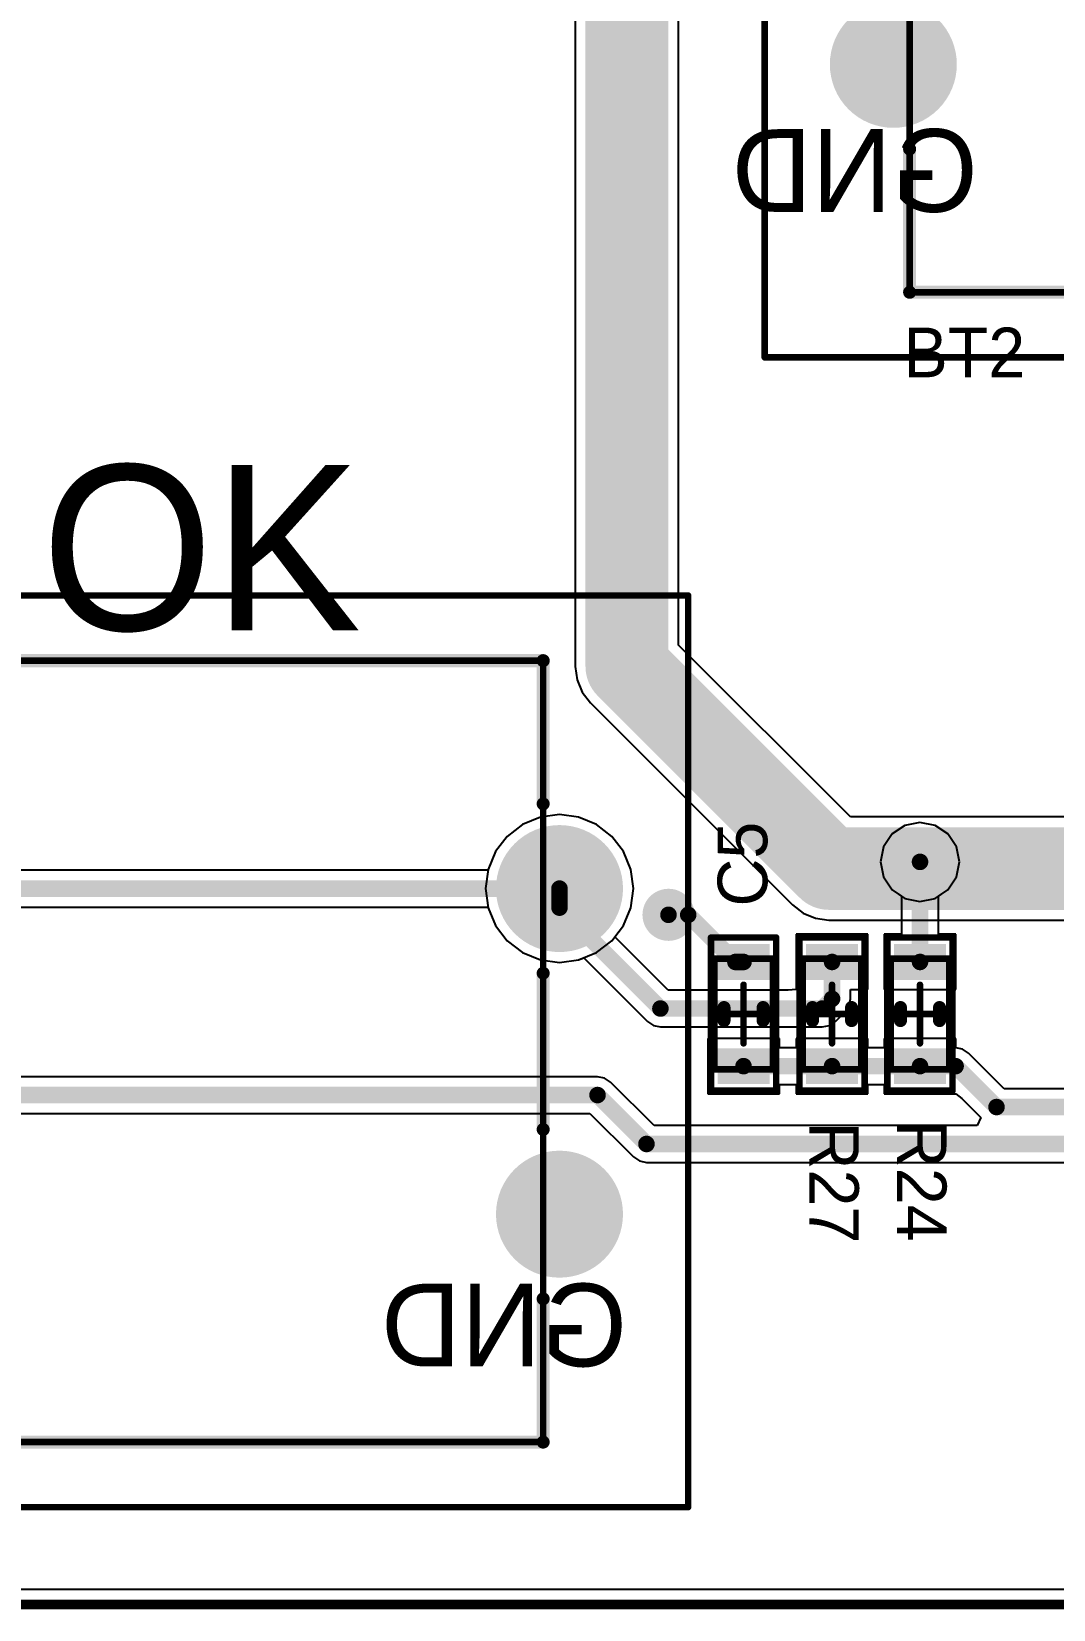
# Model space of a CAD drawing. Header units: millimetres. Extents: x 307 to 423, y 231 to 400.
# Drawn here: x 354.12 to 369.8, y 230.65 to 254.88 of the extents above; entities that cross this region are included whole.
import ezdxf

# ---------------------------------------------------------------- set-up
doc = ezdxf.new("R2010")
doc.units = ezdxf.units.MM
for name, color, linetype in [('BottomLayer', 5, 'Continuous'), ('BottomOverlay', 54, 'Continuous'), ('BottomSolder', 6, 'Continuous'), ('Mechanical1', 6, 'Continuous'), ('Mechanical15', 56, 'Continuous'), ('Mechanical20', 56, 'Continuous'), ('Mechanical8', 56, 'Continuous'), ('MidLayer1', 16, 'Continuous'), ('MidLayer2', 76, 'Continuous'), ('MultiLayer', 9, 'Continuous'), ('PadHoleLayer', 156, 'Continuous'), ('TopLayer', 1, 'Continuous'), ('TopOverlay', 2, 'Continuous'), ('TopPaste', 8, 'Continuous'), ('TopSolder', 216, 'Continuous'), ('ViaHoleLayer', 16, 'Continuous')]:
    doc.layers.add(name, color=color, linetype=linetype)

# ---------------------------------------------------------------- blocks, each defined once
blk = doc.blocks.new('CC_NM_0603_456')
at = {"layer": 'Mechanical15', "const_width": 0.1}
for points in [[(-1.175, -0.5), (-1.175, 0.5)], [(1.175, 0.5), (-1.175, 0.5)], [(0, -0.45), (0, 0.45)], [(1.175, -0.5), (1.175, 0.5)], [(0.45, 0), (-0.45, 0)], [(1.175, -0.5), (-1.175, -0.5)]]:
    blk.add_lwpolyline(points, dxfattribs=at)
at = {"layer": 'Mechanical15', "const_width": 0.05}
for points in [[(-1.2, 0.5, 1), (-1.15, 0.5, 1)], [(-1.2, 0.5, 1), (-1.15, 0.5, 1)], [(-0.025, 0.45, 1), (0.025, 0.45, 1)], [(1.15, 0.5, 1), (1.2, 0.5, 1)], [(1.15, 0.5, 1), (1.2, 0.5, 1)], [(-0.475, 0, 1), (-0.425, 0, 1)], [(0.425, 0, 1), (0.475, 0, 1)], [(-1.2, -0.5, 1), (-1.15, -0.5, 1)], [(-1.2, -0.5, 1), (-1.15, -0.5, 1)], [(-0.025, -0.45, 1), (0.025, -0.45, 1)], [(1.15, -0.5, 1), (1.2, -0.5, 1)], [(1.15, -0.5, 1), (1.2, -0.5, 1)]]:
    blk.add_lwpolyline(points, format="xyb", close=True, dxfattribs=at)
at = {"layer": 'Mechanical8', "const_width": 0.1}
for points in [[(-0.85, -0.45), (-0.85, 0.45)], [(0.85, 0.45), (-0.85, 0.45)], [(0.85, -0.45), (0.85, 0.45)], [(0.85, -0.45), (-0.85, -0.45)]]:
    blk.add_lwpolyline(points, dxfattribs=at)
at = {"layer": 'Mechanical8', "const_width": 0.05}
for points in [[(-0.875, 0.45, 1), (-0.825, 0.45, 1)], [(-0.875, 0.45, 1), (-0.825, 0.45, 1)], [(0.825, 0.45, 1), (0.875, 0.45, 1)], [(0.825, 0.45, 1), (0.875, 0.45, 1)], [(-0.875, -0.45, 1), (-0.825, -0.45, 1)], [(-0.875, -0.45, 1), (-0.825, -0.45, 1)], [(0.825, -0.45, 1), (0.875, -0.45, 1)], [(0.825, -0.45, 1), (0.875, -0.45, 1)]]:
    blk.add_lwpolyline(points, format="xyb", close=True, dxfattribs=at)
at = {"layer": 'TopLayer'}
for points in [[(-0.525, -0.4), (-0.525, 0.4), (-1.075, -0.4), (-1.075, 0.4)], [(1.075, -0.4), (1.075, 0.4), (0.525, -0.4), (0.525, 0.4)]]:
    blk.add_solid(points, dxfattribs=at)
at = {"layer": 'TopOverlay', "const_width": 0.2}
for points in [[(0.1, 0.3), (-0.1, 0.3)], [(0.1, -0.3), (-0.1, -0.3)]]:
    blk.add_lwpolyline(points, dxfattribs=at)
at = {"layer": 'TopOverlay', "const_width": 0.1}
for points in [[(-0.15, 0.3, 1), (-0.05, 0.3, 1)], [(0.05, 0.3, 1), (0.15, 0.3, 1)], [(-0.15, -0.3, 1), (-0.05, -0.3, 1)], [(0.05, -0.3, 1), (0.15, -0.3, 1)]]:
    blk.add_lwpolyline(points, format="xyb", close=True, dxfattribs=at)
at = {"layer": 'TopPaste'}
for points in [[(-0.525, -0.4), (-0.525, 0.4), (-1.075, -0.4), (-1.075, 0.4)], [(1.075, -0.4), (1.075, 0.4), (0.525, -0.4), (0.525, 0.4)]]:
    blk.add_solid(points, dxfattribs=at)
at = {"layer": 'TopSolder'}
for points in [[(-0.525, -0.4), (-0.525, 0.4), (-1.075, -0.4), (-1.075, 0.4)], [(1.075, -0.4), (1.075, 0.4), (0.525, -0.4), (0.525, 0.4)]]:
    blk.add_solid(points, dxfattribs=at)
blk = doc.blocks.new('CC_NM_0603_462')
at = {"layer": 'Mechanical15', "const_width": 0.1}
for points in [[(-1.175, -0.5), (-1.175, 0.5)], [(1.175, 0.5), (-1.175, 0.5)], [(0, -0.45), (0, 0.45)], [(1.175, -0.5), (1.175, 0.5)], [(0.45, 0), (-0.45, 0)], [(1.175, -0.5), (-1.175, -0.5)]]:
    blk.add_lwpolyline(points, dxfattribs=at)
at = {"layer": 'Mechanical15', "const_width": 0.05}
for points in [[(-1.2, 0.5, 1), (-1.15, 0.5, 1)], [(-1.2, 0.5, 1), (-1.15, 0.5, 1)], [(-0.025, 0.45, 1), (0.025, 0.45, 1)], [(1.15, 0.5, 1), (1.2, 0.5, 1)], [(1.15, 0.5, 1), (1.2, 0.5, 1)], [(-0.475, 0, 1), (-0.425, 0, 1)], [(0.425, 0, 1), (0.475, 0, 1)], [(-1.2, -0.5, 1), (-1.15, -0.5, 1)], [(-1.2, -0.5, 1), (-1.15, -0.5, 1)], [(-0.025, -0.45, 1), (0.025, -0.45, 1)], [(1.15, -0.5, 1), (1.2, -0.5, 1)], [(1.15, -0.5, 1), (1.2, -0.5, 1)]]:
    blk.add_lwpolyline(points, format="xyb", close=True, dxfattribs=at)
at = {"layer": 'Mechanical8', "const_width": 0.1}
for points in [[(-0.85, -0.45), (-0.85, 0.45)], [(0.85, 0.45), (-0.85, 0.45)], [(0.85, -0.45), (0.85, 0.45)], [(0.85, -0.45), (-0.85, -0.45)]]:
    blk.add_lwpolyline(points, dxfattribs=at)
at = {"layer": 'Mechanical8', "const_width": 0.05}
for points in [[(-0.875, 0.45, 1), (-0.825, 0.45, 1)], [(-0.875, 0.45, 1), (-0.825, 0.45, 1)], [(0.825, 0.45, 1), (0.875, 0.45, 1)], [(0.825, 0.45, 1), (0.875, 0.45, 1)], [(-0.875, -0.45, 1), (-0.825, -0.45, 1)], [(-0.875, -0.45, 1), (-0.825, -0.45, 1)], [(0.825, -0.45, 1), (0.875, -0.45, 1)], [(0.825, -0.45, 1), (0.875, -0.45, 1)]]:
    blk.add_lwpolyline(points, format="xyb", close=True, dxfattribs=at)
at = {"layer": 'TopLayer'}
for points in [[(-0.525, -0.4), (-0.525, 0.4), (-1.075, -0.4), (-1.075, 0.4)], [(1.075, -0.4), (1.075, 0.4), (0.525, -0.4), (0.525, 0.4)]]:
    blk.add_solid(points, dxfattribs=at)
at = {"layer": 'TopOverlay', "const_width": 0.2}
for points in [[(0.1, 0.3), (-0.1, 0.3)], [(0.1, -0.3), (-0.1, -0.3)]]:
    blk.add_lwpolyline(points, dxfattribs=at)
at = {"layer": 'TopOverlay', "const_width": 0.1}
for points in [[(-0.15, 0.3, 1), (-0.05, 0.3, 1)], [(0.05, 0.3, 1), (0.15, 0.3, 1)], [(-0.15, -0.3, 1), (-0.05, -0.3, 1)], [(0.05, -0.3, 1), (0.15, -0.3, 1)]]:
    blk.add_lwpolyline(points, format="xyb", close=True, dxfattribs=at)
at = {"layer": 'TopPaste'}
for points in [[(-0.525, -0.4), (-0.525, 0.4), (-1.075, -0.4), (-1.075, 0.4)], [(1.075, -0.4), (1.075, 0.4), (0.525, -0.4), (0.525, 0.4)]]:
    blk.add_solid(points, dxfattribs=at)
at = {"layer": 'TopSolder'}
for points in [[(-0.525, -0.4), (-0.525, 0.4), (-1.075, -0.4), (-1.075, 0.4)], [(1.075, -0.4), (1.075, 0.4), (0.525, -0.4), (0.525, 0.4)]]:
    blk.add_solid(points, dxfattribs=at)
blk = doc.blocks.new('CC_NM_0603_465')
at = {"layer": 'Mechanical15', "const_width": 0.1}
for points in [[(-1.175, 0.5), (1.175, 0.5)], [(-1.175, 0.5), (-1.175, -0.5)], [(0, 0.45), (0, -0.45)], [(1.175, 0.5), (1.175, -0.5)], [(-0.45, 0), (0.45, 0)], [(-1.175, -0.5), (1.175, -0.5)]]:
    blk.add_lwpolyline(points, dxfattribs=at)
at = {"layer": 'Mechanical15', "const_width": 0.05}
for points in [[(-1.2, 0.5, 1), (-1.15, 0.5, 1)], [(-1.2, 0.5, 1), (-1.15, 0.5, 1)], [(-0.025, 0.45, 1), (0.025, 0.45, 1)], [(1.15, 0.5, 1), (1.2, 0.5, 1)], [(1.15, 0.5, 1), (1.2, 0.5, 1)], [(-0.475, 0, 1), (-0.425, 0, 1)], [(0.425, 0, 1), (0.475, 0, 1)], [(-1.2, -0.5, 1), (-1.15, -0.5, 1)], [(-1.2, -0.5, 1), (-1.15, -0.5, 1)], [(-0.025, -0.45, 1), (0.025, -0.45, 1)], [(1.15, -0.5, 1), (1.2, -0.5, 1)], [(1.15, -0.5, 1), (1.2, -0.5, 1)]]:
    blk.add_lwpolyline(points, format="xyb", close=True, dxfattribs=at)
at = {"layer": 'Mechanical8', "const_width": 0.1}
for points in [[(-0.85, 0.45), (0.85, 0.45)], [(-0.85, 0.45), (-0.85, -0.45)], [(0.85, 0.45), (0.85, -0.45)], [(-0.85, -0.45), (0.85, -0.45)]]:
    blk.add_lwpolyline(points, dxfattribs=at)
at = {"layer": 'Mechanical8', "const_width": 0.05}
for points in [[(-0.875, 0.45, 1), (-0.825, 0.45, 1)], [(-0.875, 0.45, 1), (-0.825, 0.45, 1)], [(0.825, 0.45, 1), (0.875, 0.45, 1)], [(0.825, 0.45, 1), (0.875, 0.45, 1)], [(-0.875, -0.45, 1), (-0.825, -0.45, 1)], [(-0.875, -0.45, 1), (-0.825, -0.45, 1)], [(0.825, -0.45, 1), (0.875, -0.45, 1)], [(0.825, -0.45, 1), (0.875, -0.45, 1)]]:
    blk.add_lwpolyline(points, format="xyb", close=True, dxfattribs=at)
at = {"layer": 'TopLayer'}
for points in [[(-0.525, -0.4), (-0.525, 0.4), (-1.075, -0.4), (-1.075, 0.4)], [(1.075, -0.4), (1.075, 0.4), (0.525, -0.4), (0.525, 0.4)]]:
    blk.add_solid(points, dxfattribs=at)
at = {"layer": 'TopOverlay', "const_width": 0.2}
for points in [[(-0.1, 0.3), (0.1, 0.3)], [(-0.1, -0.3), (0.1, -0.3)]]:
    blk.add_lwpolyline(points, dxfattribs=at)
at = {"layer": 'TopOverlay', "const_width": 0.1}
for points in [[(-0.15, 0.3, 1), (-0.05, 0.3, 1)], [(0.05, 0.3, 1), (0.15, 0.3, 1)], [(-0.15, -0.3, 1), (-0.05, -0.3, 1)], [(0.05, -0.3, 1), (0.15, -0.3, 1)]]:
    blk.add_lwpolyline(points, format="xyb", close=True, dxfattribs=at)
at = {"layer": 'TopPaste'}
for points in [[(-0.525, -0.4), (-0.525, 0.4), (-1.075, -0.4), (-1.075, 0.4)], [(1.075, -0.4), (1.075, 0.4), (0.525, -0.4), (0.525, 0.4)]]:
    blk.add_solid(points, dxfattribs=at)
at = {"layer": 'TopSolder'}
for points in [[(-0.525, -0.4), (-0.525, 0.4), (-1.075, -0.4), (-1.075, 0.4)], [(1.075, -0.4), (1.075, 0.4), (0.525, -0.4), (0.525, 0.4)]]:
    blk.add_solid(points, dxfattribs=at)
blk = doc.blocks.new('TS14121260BK260SCRD_476')
at = {"layer": 'BottomLayer', "const_width": 0.975}
for points in [[(12.013, 0, 1), (12.988, 0, 1)], [(-0.487, -5, 1), (0.487, -5, 1)], [(12.013, -5, 1), (12.988, -5, 1)]]:
    blk.add_lwpolyline(points, format="xyb", close=True, dxfattribs=at)
at = {"layer": 'BottomLayer'}
blk.add_solid([(-0.975, -0.975), (0.975, -0.975), (-0.975, 0.975), (0.975, 0.975)], dxfattribs=at)
at = {"layer": 'BottomSolder', "const_width": 0.975}
for points in [[(12.013, 0, 1), (12.988, 0, 1)], [(-0.487, -5, 1), (0.487, -5, 1)], [(12.013, -5, 1), (12.988, -5, 1)]]:
    blk.add_lwpolyline(points, format="xyb", close=True, dxfattribs=at)
at = {"layer": 'BottomSolder'}
blk.add_solid([(-0.975, -0.975), (0.975, -0.975), (-0.975, 0.975), (0.975, 0.975)], dxfattribs=at)
at = {"layer": 'Mechanical15', "const_width": 0.1}
for points in [[(0.25, -8.5), (0.25, 3.5)], [(0.25, 3.5), (12.25, 3.5)], [(12.25, -8.5), (12.25, 3.5)], [(0.25, -8.5), (12.25, -8.5)]]:
    blk.add_lwpolyline(points, dxfattribs=at)
at = {"layer": 'Mechanical15', "const_width": 0.05}
for points in [[(0.225, 3.5, 1), (0.275, 3.5, 1)], [(0.225, 3.5, 1), (0.275, 3.5, 1)], [(12.225, 3.5, 1), (12.275, 3.5, 1)], [(12.225, 3.5, 1), (12.275, 3.5, 1)], [(0.225, -8.5, 1), (0.275, -8.5, 1)], [(0.225, -8.5, 1), (0.275, -8.5, 1)], [(12.225, -8.5, 1), (12.275, -8.5, 1)], [(12.225, -8.5, 1), (12.275, -8.5, 1)]]:
    blk.add_lwpolyline(points, format="xyb", close=True, dxfattribs=at)
at = {"layer": 'Mechanical20', "const_width": 0.1}
for points in [[(-1.975, -9.5), (-1.975, 4.5)], [(-1.975, 4.5), (14.475, 4.5)], [(14.475, -9.5), (14.475, 4.5)], [(-1.975, -9.5), (14.475, -9.5)]]:
    blk.add_lwpolyline(points, dxfattribs=at)
at = {"layer": 'Mechanical20', "const_width": 0.05}
for points in [[(-2, 4.5, 1), (-1.95, 4.5, 1)], [(-2, 4.5, 1), (-1.95, 4.5, 1)], [(14.45, 4.5, 1), (14.5, 4.5, 1)], [(14.45, 4.5, 1), (14.5, 4.5, 1)], [(-2, -9.5, 1), (-1.95, -9.5, 1)], [(-2, -9.5, 1), (-1.95, -9.5, 1)], [(14.45, -9.5, 1), (14.5, -9.5, 1)], [(14.45, -9.5, 1), (14.5, -9.5, 1)]]:
    blk.add_lwpolyline(points, format="xyb", close=True, dxfattribs=at)
at = {"layer": 'MidLayer1', "const_width": 0.975}
for points in [[(12.013, 0, 1), (12.988, 0, 1)], [(-0.487, -5, 1), (0.487, -5, 1)], [(12.013, -5, 1), (12.988, -5, 1)]]:
    blk.add_lwpolyline(points, format="xyb", close=True, dxfattribs=at)
at = {"layer": 'MidLayer1'}
blk.add_solid([(-0.975, -0.975), (0.975, -0.975), (-0.975, 0.975), (0.975, 0.975)], dxfattribs=at)
at = {"layer": 'MidLayer2', "const_width": 0.975}
for points in [[(12.013, 0, 1), (12.988, 0, 1)], [(-0.487, -5, 1), (0.487, -5, 1)], [(12.013, -5, 1), (12.988, -5, 1)]]:
    blk.add_lwpolyline(points, format="xyb", close=True, dxfattribs=at)
at = {"layer": 'MidLayer2'}
blk.add_solid([(-0.975, -0.975), (0.975, -0.975), (-0.975, 0.975), (0.975, 0.975)], dxfattribs=at)
at = {"layer": 'MultiLayer', "const_width": 0.975}
for points in [[(12.013, 0, 1), (12.988, 0, 1)], [(-0.487, -5, 1), (0.487, -5, 1)], [(12.013, -5, 1), (12.988, -5, 1)]]:
    blk.add_lwpolyline(points, format="xyb", close=True, dxfattribs=at)
at = {"layer": 'MultiLayer'}
blk.add_solid([(-0.975, -0.975), (0.975, -0.975), (-0.975, 0.975), (0.975, 0.975)], dxfattribs=at)
at = {"layer": 'PadHoleLayer', "const_width": 0.65}
for points in [[(-0.325, 0, 1), (0.325, 0, 1)], [(12.175, 0, 1), (12.825, 0, 1)], [(-0.325, -5, 1), (0.325, -5, 1)], [(12.175, -5, 1), (12.825, -5, 1)]]:
    blk.add_lwpolyline(points, format="xyb", close=True, dxfattribs=at)
at = {"layer": 'TopLayer', "const_width": 0.975}
for points in [[(12.013, 0, 1), (12.988, 0, 1)], [(-0.487, -5, 1), (0.487, -5, 1)], [(12.013, -5, 1), (12.988, -5, 1)]]:
    blk.add_lwpolyline(points, format="xyb", close=True, dxfattribs=at)
at = {"layer": 'TopLayer'}
blk.add_solid([(-0.975, -0.975), (0.975, -0.975), (-0.975, 0.975), (0.975, 0.975)], dxfattribs=at)
at = {"layer": 'TopOverlay', "const_width": 0.2}
for points in [[(0.25, 1.3), (0.25, 3.5)], [(0.25, 3.5), (12.25, 3.5)], [(12.25, 1.3), (12.25, 3.5)], [(0.25, -3.7), (0.25, -1.3)], [(12.25, -3.7), (12.25, -1.3)], [(0.25, -8.5), (0.25, -6.3)], [(12.25, -8.5), (12.25, -6.3)], [(0.25, -8.5), (12.25, -8.5)]]:
    blk.add_lwpolyline(points, dxfattribs=at)
at = {"layer": 'TopOverlay'}
for points, const_width in [([(0.2, 3.5, 1), (0.3, 3.5, 1)], 0.1), ([(0.2, 3.5, 1), (0.3, 3.5, 1)], 0.1), ([(12.2, 3.5, 1), (12.3, 3.5, 1)], 0.1), ([(12.2, 3.5, 1), (12.3, 3.5, 1)], 0.1), ([(0.2, 1.3, 1), (0.3, 1.3, 1)], 0.1), ([(12.2, 1.3, 1), (12.3, 1.3, 1)], 0.1), ([(-1.625, 0, 1), (-1.575, 0, 1)], 0.05), ([(-1.625, 0, 1), (-1.575, 0, 1)], 0.05), ([(-1.525, 0, 1), (-1.475, 0, 1)], 0.05), ([(-1.525, 0, 1), (-1.475, 0, 1)], 0.05), ([(0.2, -1.3, 1), (0.3, -1.3, 1)], 0.1), ([(12.2, -1.3, 1), (12.3, -1.3, 1)], 0.1), ([(0.2, -3.7, 1), (0.3, -3.7, 1)], 0.1), ([(12.2, -3.7, 1), (12.3, -3.7, 1)], 0.1), ([(0.2, -6.3, 1), (0.3, -6.3, 1)], 0.1), ([(12.2, -6.3, 1), (12.3, -6.3, 1)], 0.1), ([(0.2, -8.5, 1), (0.3, -8.5, 1)], 0.1), ([(0.2, -8.5, 1), (0.3, -8.5, 1)], 0.1), ([(12.2, -8.5, 1), (12.3, -8.5, 1)], 0.1), ([(12.2, -8.5, 1), (12.3, -8.5, 1)], 0.1)]:
    blk.add_lwpolyline(points, format="xyb", close=True, dxfattribs=dict(at, const_width=const_width))
at = {"layer": 'TopOverlay', "const_width": 0.1}
for points in [[(-1.6, 0, -1), (-1.5, 0)], [(-1.5, 0, -1), (-1.6, 0)]]:
    blk.add_lwpolyline(points, format="xyb", dxfattribs=at)
at = {"layer": 'TopSolder', "const_width": 0.975}
for points in [[(12.013, 0, 1), (12.988, 0, 1)], [(-0.487, -5, 1), (0.487, -5, 1)], [(12.013, -5, 1), (12.988, -5, 1)]]:
    blk.add_lwpolyline(points, format="xyb", close=True, dxfattribs=at)
at = {"layer": 'TopSolder'}
blk.add_solid([(-0.975, -0.975), (0.975, -0.975), (-0.975, 0.975), (0.975, 0.975)], dxfattribs=at)
blk = doc.blocks.new('TS14121260BK260SCRD_479')
at = {"layer": 'BottomLayer', "const_width": 0.975}
for points in [[(12.013, 0, 1), (12.988, 0, 1)], [(-0.487, -5, 1), (0.487, -5, 1)], [(12.013, -5, 1), (12.988, -5, 1)]]:
    blk.add_lwpolyline(points, format="xyb", close=True, dxfattribs=at)
at = {"layer": 'BottomLayer'}
blk.add_solid([(-0.975, -0.975), (0.975, -0.975), (-0.975, 0.975), (0.975, 0.975)], dxfattribs=at)
at = {"layer": 'BottomSolder', "const_width": 0.975}
for points in [[(12.013, 0, 1), (12.988, 0, 1)], [(-0.487, -5, 1), (0.487, -5, 1)], [(12.013, -5, 1), (12.988, -5, 1)]]:
    blk.add_lwpolyline(points, format="xyb", close=True, dxfattribs=at)
at = {"layer": 'BottomSolder'}
blk.add_solid([(-0.975, -0.975), (0.975, -0.975), (-0.975, 0.975), (0.975, 0.975)], dxfattribs=at)
at = {"layer": 'Mechanical15', "const_width": 0.1}
for points in [[(0.25, -8.5), (0.25, 3.5)], [(0.25, 3.5), (12.25, 3.5)], [(12.25, -8.5), (12.25, 3.5)], [(0.25, -8.5), (12.25, -8.5)]]:
    blk.add_lwpolyline(points, dxfattribs=at)
at = {"layer": 'Mechanical15', "const_width": 0.05}
for points in [[(0.225, 3.5, 1), (0.275, 3.5, 1)], [(0.225, 3.5, 1), (0.275, 3.5, 1)], [(12.225, 3.5, 1), (12.275, 3.5, 1)], [(12.225, 3.5, 1), (12.275, 3.5, 1)], [(0.225, -8.5, 1), (0.275, -8.5, 1)], [(0.225, -8.5, 1), (0.275, -8.5, 1)], [(12.225, -8.5, 1), (12.275, -8.5, 1)], [(12.225, -8.5, 1), (12.275, -8.5, 1)]]:
    blk.add_lwpolyline(points, format="xyb", close=True, dxfattribs=at)
at = {"layer": 'Mechanical20', "const_width": 0.1}
for points in [[(-1.975, -9.5), (-1.975, 4.5)], [(-1.975, 4.5), (14.475, 4.5)], [(14.475, -9.5), (14.475, 4.5)], [(-1.975, -9.5), (14.475, -9.5)]]:
    blk.add_lwpolyline(points, dxfattribs=at)
at = {"layer": 'Mechanical20', "const_width": 0.05}
for points in [[(-2, 4.5, 1), (-1.95, 4.5, 1)], [(-2, 4.5, 1), (-1.95, 4.5, 1)], [(14.45, 4.5, 1), (14.5, 4.5, 1)], [(14.45, 4.5, 1), (14.5, 4.5, 1)], [(-2, -9.5, 1), (-1.95, -9.5, 1)], [(-2, -9.5, 1), (-1.95, -9.5, 1)], [(14.45, -9.5, 1), (14.5, -9.5, 1)], [(14.45, -9.5, 1), (14.5, -9.5, 1)]]:
    blk.add_lwpolyline(points, format="xyb", close=True, dxfattribs=at)
at = {"layer": 'MidLayer1', "const_width": 0.975}
for points in [[(12.013, 0, 1), (12.988, 0, 1)], [(-0.487, -5, 1), (0.487, -5, 1)], [(12.013, -5, 1), (12.988, -5, 1)]]:
    blk.add_lwpolyline(points, format="xyb", close=True, dxfattribs=at)
at = {"layer": 'MidLayer1'}
blk.add_solid([(-0.975, -0.975), (0.975, -0.975), (-0.975, 0.975), (0.975, 0.975)], dxfattribs=at)
at = {"layer": 'MidLayer2', "const_width": 0.975}
for points in [[(12.013, 0, 1), (12.988, 0, 1)], [(-0.487, -5, 1), (0.487, -5, 1)], [(12.013, -5, 1), (12.988, -5, 1)]]:
    blk.add_lwpolyline(points, format="xyb", close=True, dxfattribs=at)
at = {"layer": 'MidLayer2'}
blk.add_solid([(-0.975, -0.975), (0.975, -0.975), (-0.975, 0.975), (0.975, 0.975)], dxfattribs=at)
at = {"layer": 'MultiLayer', "const_width": 0.975}
for points in [[(12.013, 0, 1), (12.988, 0, 1)], [(-0.487, -5, 1), (0.487, -5, 1)], [(12.013, -5, 1), (12.988, -5, 1)]]:
    blk.add_lwpolyline(points, format="xyb", close=True, dxfattribs=at)
at = {"layer": 'MultiLayer'}
blk.add_solid([(-0.975, -0.975), (0.975, -0.975), (-0.975, 0.975), (0.975, 0.975)], dxfattribs=at)
at = {"layer": 'PadHoleLayer', "const_width": 0.65}
for points in [[(-0.325, 0, 1), (0.325, 0, 1)], [(12.175, 0, 1), (12.825, 0, 1)], [(-0.325, -5, 1), (0.325, -5, 1)], [(12.175, -5, 1), (12.825, -5, 1)]]:
    blk.add_lwpolyline(points, format="xyb", close=True, dxfattribs=at)
at = {"layer": 'TopLayer', "const_width": 0.975}
for points in [[(12.013, 0, 1), (12.988, 0, 1)], [(-0.487, -5, 1), (0.487, -5, 1)], [(12.013, -5, 1), (12.988, -5, 1)]]:
    blk.add_lwpolyline(points, format="xyb", close=True, dxfattribs=at)
at = {"layer": 'TopLayer'}
blk.add_solid([(-0.975, -0.975), (0.975, -0.975), (-0.975, 0.975), (0.975, 0.975)], dxfattribs=at)
at = {"layer": 'TopOverlay', "const_width": 0.2}
for points in [[(0.25, 1.3), (0.25, 3.5)], [(0.25, 3.5), (12.25, 3.5)], [(12.25, 1.3), (12.25, 3.5)], [(0.25, -3.7), (0.25, -1.3)], [(12.25, -3.7), (12.25, -1.3)], [(0.25, -8.5), (0.25, -6.3)], [(12.25, -8.5), (12.25, -6.3)], [(0.25, -8.5), (12.25, -8.5)]]:
    blk.add_lwpolyline(points, dxfattribs=at)
at = {"layer": 'TopOverlay'}
for points, const_width in [([(0.2, 3.5, 1), (0.3, 3.5, 1)], 0.1), ([(0.2, 3.5, 1), (0.3, 3.5, 1)], 0.1), ([(12.2, 3.5, 1), (12.3, 3.5, 1)], 0.1), ([(12.2, 3.5, 1), (12.3, 3.5, 1)], 0.1), ([(0.2, 1.3, 1), (0.3, 1.3, 1)], 0.1), ([(12.2, 1.3, 1), (12.3, 1.3, 1)], 0.1), ([(-1.625, 0, 1), (-1.575, 0, 1)], 0.05), ([(-1.625, 0, 1), (-1.575, 0, 1)], 0.05), ([(-1.525, 0, 1), (-1.475, 0, 1)], 0.05), ([(-1.525, 0, 1), (-1.475, 0, 1)], 0.05), ([(0.2, -1.3, 1), (0.3, -1.3, 1)], 0.1), ([(12.2, -1.3, 1), (12.3, -1.3, 1)], 0.1), ([(0.2, -3.7, 1), (0.3, -3.7, 1)], 0.1), ([(12.2, -3.7, 1), (12.3, -3.7, 1)], 0.1), ([(0.2, -6.3, 1), (0.3, -6.3, 1)], 0.1), ([(12.2, -6.3, 1), (12.3, -6.3, 1)], 0.1), ([(0.2, -8.5, 1), (0.3, -8.5, 1)], 0.1), ([(0.2, -8.5, 1), (0.3, -8.5, 1)], 0.1), ([(12.2, -8.5, 1), (12.3, -8.5, 1)], 0.1), ([(12.2, -8.5, 1), (12.3, -8.5, 1)], 0.1)]:
    blk.add_lwpolyline(points, format="xyb", close=True, dxfattribs=dict(at, const_width=const_width))
at = {"layer": 'TopOverlay', "const_width": 0.1}
for points in [[(-1.6, 0, -1), (-1.5, 0)], [(-1.5, 0, -1), (-1.6, 0)]]:
    blk.add_lwpolyline(points, format="xyb", dxfattribs=at)
at = {"layer": 'TopSolder', "const_width": 0.975}
for points in [[(12.013, 0, 1), (12.988, 0, 1)], [(-0.487, -5, 1), (0.487, -5, 1)], [(12.013, -5, 1), (12.988, -5, 1)]]:
    blk.add_lwpolyline(points, format="xyb", close=True, dxfattribs=at)
at = {"layer": 'TopSolder'}
blk.add_solid([(-0.975, -0.975), (0.975, -0.975), (-0.975, 0.975), (0.975, 0.975)], dxfattribs=at)

msp = doc.modelspace()

# ---------------------------------------------------------------- linework, layer by layer
at = {"layer": 'BottomLayer'}
for p, q in [((362.463, 272.861), (362.463, 245.127)), ((364.046, 245.455), (364.046, 264.405)), ((366.685, 242.816), (364.046, 245.455)), ((362.463, 245.127), (362.49, 244.922)), ((362.49, 244.922), (362.569, 244.732)), ((362.569, 244.732), (362.695, 244.568)), ((362.695, 244.568), (365.797, 241.465)), ((361.927, 242.812), (361.653, 242.698)), ((362.22, 242.851), (361.927, 242.812)), ((362.514, 242.812), (362.22, 242.851)), ((362.788, 242.698), (362.514, 242.812)), ((376.977, 242.816), (366.685, 242.816)), ((361.653, 242.698), (361.418, 242.518)), ((363.023, 242.518), (362.788, 242.698)), ((361.418, 242.518), (361.238, 242.283)), ((363.203, 242.283), (363.023, 242.518)), ((361.238, 242.283), (361.124, 242.009)), ((363.316, 242.009), (363.203, 242.283)), ((361.124, 242.009), (361.086, 241.716)), ((363.355, 241.716), (363.316, 242.009)), ((361.086, 241.716), (361.124, 241.422)), ((363.316, 241.422), (363.355, 241.716)), ((361.124, 241.422), (361.238, 241.148)), ((363.203, 241.148), (363.316, 241.422)), ((365.797, 241.465), (365.797, 241.465)), ((365.797, 241.465), (365.961, 241.339)), ((361.238, 241.148), (361.418, 240.913)), ((363.023, 240.913), (363.203, 241.148)), ((365.961, 241.339), (366.152, 241.26)), ((366.152, 241.26), (366.357, 241.233)), ((366.357, 241.233), (366.357, 241.233)), ((366.357, 241.233), (377.305, 241.233)), ((361.418, 240.913), (361.653, 240.733)), ((362.788, 240.733), (363.023, 240.913)), ((361.653, 240.733), (361.927, 240.62)), ((361.927, 240.62), (362.22, 240.581)), ((362.22, 240.581), (362.514, 240.62)), ((362.514, 240.62), (362.788, 240.733)), ((376.269, 230.951), (340.728, 230.951))]:
    msp.add_line(p, q, dxfattribs=at)
at = {"layer": 'BottomLayer', "const_width": 1.27}
for points in [[(363.254, 245.127), (363.254, 273.188)], [(363.254, 245.127), (366.357, 242.024)], [(366.357, 242.024), (377.305, 242.024)]]:
    msp.add_lwpolyline(points, dxfattribs=at)
at = {"layer": 'BottomLayer'}
for points, const_width in [([(362.937, 245.127, 1), (363.572, 245.127, 1)], 0.635), ([(362.937, 245.127, 1), (363.572, 245.127, 1)], 0.635), ([(366.04, 242.024, 1), (366.675, 242.024, 1)], 0.635), ([(366.04, 242.024, 1), (366.675, 242.024, 1)], 0.635), ([(367.532, 242.126, 1), (367.977, 242.126, 1)], 0.445), ([(363.694, 241.313, 1), (364.094, 241.313, 1)], 0.4)]:
    msp.add_lwpolyline(points, format="xyb", close=True, dxfattribs=dict(at, const_width=const_width))
at = {"layer": 'Mechanical1', "const_width": 0.1}
for points in [[(340.78, 230.747), (376.148, 230.747)], [(340.9, 230.696), (376.269, 230.696)]]:
    msp.add_lwpolyline(points, dxfattribs=at)
at = {"layer": 'MidLayer1'}
for p, q in [((361.927, 242.812), (361.653, 242.698)), ((362.22, 242.851), (361.927, 242.812)), ((362.514, 242.812), (362.22, 242.851)), ((362.788, 242.698), (362.514, 242.812)), ((361.653, 242.698), (361.418, 242.518)), ((363.023, 242.518), (362.788, 242.698)), ((367.326, 242.555), (367.194, 242.358)), ((367.522, 242.686), (367.326, 242.555)), ((367.754, 242.732), (367.522, 242.686)), ((367.986, 242.686), (367.754, 242.732)), ((368.183, 242.555), (367.986, 242.686)), ((368.314, 242.358), (368.183, 242.555)), ((361.418, 242.518), (361.238, 242.283)), ((363.203, 242.283), (363.023, 242.518)), ((367.194, 242.358), (367.148, 242.126)), ((368.361, 242.126), (368.314, 242.358)), ((361.238, 242.283), (361.124, 242.009)), ((363.316, 242.009), (363.203, 242.283)), ((367.148, 242.126), (367.194, 241.894)), ((368.314, 241.894), (368.361, 242.126)), ((361.124, 242.009), (361.086, 241.716)), ((363.355, 241.716), (363.316, 242.009)), ((367.194, 241.894), (367.326, 241.697)), ((368.183, 241.697), (368.314, 241.894)), ((361.086, 241.716), (361.124, 241.422)), ((363.316, 241.422), (363.355, 241.716)), ((367.326, 241.697), (367.522, 241.566)), ((367.986, 241.566), (368.183, 241.697)), ((361.124, 241.422), (361.238, 241.148)), ((363.203, 241.148), (363.316, 241.422)), ((367.522, 241.566), (367.754, 241.52)), ((367.754, 241.52), (367.986, 241.566)), ((361.238, 241.148), (361.418, 240.913)), ((363.023, 240.913), (363.203, 241.148)), ((361.418, 240.913), (361.653, 240.733)), ((362.788, 240.733), (363.023, 240.913)), ((361.653, 240.733), (361.927, 240.62)), ((361.927, 240.62), (362.22, 240.581)), ((362.22, 240.581), (362.514, 240.62)), ((362.514, 240.62), (362.788, 240.733)), ((376.269, 230.951), (340.728, 230.951))]:
    msp.add_line(p, q, dxfattribs=at)
for points, const_width in [([(367.532, 242.126, 1), (367.977, 242.126, 1)], 0.445), ([(363.694, 241.313, 1), (364.094, 241.313, 1)], 0.4)]:
    msp.add_lwpolyline(points, format="xyb", close=True, dxfattribs=dict(at, const_width=const_width))
at = {"layer": 'MidLayer2'}
for points, const_width in [([(367.532, 242.126, 1), (367.977, 242.126, 1)], 0.445), ([(363.694, 241.313, 1), (364.094, 241.313, 1)], 0.4)]:
    msp.add_lwpolyline(points, format="xyb", close=True, dxfattribs=dict(at, const_width=const_width))
at = {"layer": 'MultiLayer'}
for points, const_width in [([(367.532, 242.126, 1), (367.977, 242.126, 1)], 0.445), ([(363.694, 241.313, 1), (364.094, 241.313, 1)], 0.4)]:
    msp.add_lwpolyline(points, format="xyb", close=True, dxfattribs=dict(at, const_width=const_width))
at = {"layer": 'TopLayer'}
for p, q in [((361.927, 242.812), (361.653, 242.698)), ((362.22, 242.851), (361.927, 242.812)), ((362.514, 242.812), (362.22, 242.851)), ((362.788, 242.698), (362.514, 242.812)), ((361.653, 242.698), (361.418, 242.518)), ((363.023, 242.518), (362.788, 242.698)), ((367.326, 242.555), (367.194, 242.358)), ((367.522, 242.686), (367.326, 242.555)), ((367.754, 242.732), (367.522, 242.686)), ((367.986, 242.686), (367.754, 242.732)), ((368.183, 242.555), (367.986, 242.686)), ((368.314, 242.358), (368.183, 242.555)), ((361.418, 242.518), (361.238, 242.283)), ((363.203, 242.283), (363.023, 242.518)), ((367.194, 242.358), (367.148, 242.126)), ((368.361, 242.126), (368.314, 242.358)), ((361.238, 242.283), (361.124, 242.009)), ((363.316, 242.009), (363.203, 242.283)), ((367.148, 242.126), (367.194, 241.894)), ((368.314, 241.894), (368.361, 242.126)), ((361.123, 241.998), (350.845, 241.998)), ((361.124, 242.009), (361.123, 241.998)), ((363.355, 241.716), (363.316, 242.009)), ((367.194, 241.894), (367.326, 241.697)), ((368.183, 241.697), (368.314, 241.894)), ((363.316, 241.422), (363.355, 241.716)), ((367.326, 241.697), (367.472, 241.6)), ((367.472, 241.6), (367.472, 241.014)), ((368.037, 241.6), (368.183, 241.697)), ((368.037, 241.014), (368.037, 241.6)), ((350.845, 241.433), (361.123, 241.433)), ((361.123, 241.433), (361.124, 241.422)), ((361.124, 241.422), (361.238, 241.148)), ((363.203, 241.148), (363.316, 241.422)), ((361.238, 241.148), (361.418, 240.913)), ((363.069, 240.974), (363.203, 241.148)), ((361.418, 240.913), (361.653, 240.733)), ((363.887, 240.156), (363.069, 240.974)), ((366.954, 241.014), (365.854, 241.014)), ((365.854, 241.014), (365.854, 240.164)), ((366.954, 240.164), (366.954, 241.014)), ((367.472, 241.014), (367.204, 241.014)), ((367.204, 241.014), (367.204, 240.164)), ((368.304, 241.014), (368.037, 241.014)), ((368.304, 240.164), (368.304, 241.014)), ((361.653, 240.733), (361.927, 240.62)), ((361.927, 240.62), (362.22, 240.581)), ((362.22, 240.581), (362.514, 240.62)), ((362.514, 240.62), (362.592, 240.652)), ((362.592, 240.652), (363.57, 239.674)), ((365.73, 240.156), (363.887, 240.156)), ((365.854, 240.164), (365.73, 240.156)), ((366.687, 240.023), (366.687, 240.164)), ((366.687, 240.164), (366.954, 240.164)), ((367.204, 240.164), (368.304, 240.164)), ((366.604, 239.823), (366.665, 239.915)), ((366.665, 239.915), (366.687, 240.023)), ((363.57, 239.674), (363.57, 239.674)), ((363.57, 239.674), (363.662, 239.613)), ((366.363, 239.613), (366.455, 239.674)), ((366.455, 239.674), (366.604, 239.823)), ((366.604, 239.823), (366.604, 239.823)), ((363.662, 239.613), (363.77, 239.592)), ((363.77, 239.592), (366.255, 239.592)), ((365.596, 239.414), (364.496, 239.414)), ((364.496, 239.414), (364.496, 238.564)), ((365.596, 239.272), (365.596, 239.414)), ((366.954, 239.414), (365.854, 239.414)), ((365.854, 239.414), (365.854, 239.272)), ((366.255, 239.592), (366.363, 239.613)), ((366.255, 239.592), (366.255, 239.592)), ((366.954, 239.272), (366.954, 239.414)), ((368.304, 239.414), (367.204, 239.414)), ((367.204, 239.414), (367.204, 239.272)), ((368.304, 239.271), (368.304, 239.414)), ((365.854, 239.272), (365.596, 239.272)), ((367.204, 239.272), (366.954, 239.272)), ((368.408, 239.25), (368.304, 239.271)), ((368.5, 239.189), (368.408, 239.25)), ((369.046, 238.643), (368.5, 239.189)), ((362.805, 238.827), (345.799, 238.827)), ((362.913, 238.806), (362.805, 238.827)), ((362.805, 238.827), (362.805, 238.827)), ((363.005, 238.744), (362.913, 238.806)), ((363.673, 238.076), (363.005, 238.744)), ((365.596, 238.564), (365.596, 238.707)), ((365.596, 238.707), (365.854, 238.707)), ((365.854, 238.707), (365.854, 238.564)), ((366.954, 238.564), (366.954, 238.707)), ((366.954, 238.707), (367.204, 238.707)), ((367.204, 238.707), (367.204, 238.564)), ((364.496, 238.564), (365.596, 238.564)), ((365.854, 238.564), (366.954, 238.564)), ((367.204, 238.564), (368.304, 238.564)), ((368.304, 238.564), (368.304, 238.564)), ((368.304, 238.564), (368.304, 238.564)), ((368.304, 238.564), (368.398, 238.492)), ((368.398, 238.492), (368.687, 238.203)), ((373.969, 238.643), (369.046, 238.643)), ((345.682, 238.262), (362.688, 238.262)), ((362.688, 238.262), (363.356, 237.594)), ((368.687, 238.203), (368.634, 238.076)), ((368.634, 238.076), (363.673, 238.076)), ((363.356, 237.594), (363.356, 237.594)), ((363.356, 237.594), (363.448, 237.533)), ((363.448, 237.533), (363.556, 237.511)), ((363.556, 237.511), (392.378, 237.511)), ((376.269, 230.951), (340.728, 230.951))]:
    msp.add_line(p, q, dxfattribs=at)
for points, const_width in [([(367.532, 242.126, 1), (367.977, 242.126, 1)], 0.445), ([(367.691, 242.126, 1), (367.818, 242.126, 1)], 0.127), ([(362.157, 241.716, 1), (362.284, 241.716, 1)], 0.127), ([(362.157, 241.716, 1), (362.284, 241.716, 1)], 0.127), ([(363.694, 241.313, 1), (364.094, 241.313, 1)], 0.4), ([(362.157, 241.423, 1), (362.284, 241.423, 1)], 0.127), ([(362.157, 241.423, 1), (362.284, 241.423, 1)], 0.127), ([(363.83, 241.313, 1), (363.957, 241.313, 1)], 0.127), ([(364.133, 241.313, 1), (364.26, 241.313, 1)], 0.127), ([(364.133, 241.313, 1), (364.26, 241.313, 1)], 0.127), ([(364.857, 240.589, 1), (364.984, 240.589, 1)], 0.127), ([(364.857, 240.589, 1), (364.984, 240.589, 1)], 0.127), ([(364.982, 240.589, 1), (365.109, 240.589, 1)], 0.127), ([(366.341, 240.589, 1), (366.468, 240.589, 1)], 0.127), ([(367.691, 240.589, 1), (367.818, 240.589, 1)], 0.127), ([(366.341, 240.023, 1), (366.468, 240.023, 1)], 0.127), ([(366.341, 240.023, 1), (366.468, 240.023, 1)], 0.127), ([(363.706, 239.874, 1), (363.833, 239.874, 1)], 0.127), ([(363.706, 239.874, 1), (363.833, 239.874, 1)], 0.127), ([(366.192, 239.874, 1), (366.319, 239.874, 1)], 0.127), ([(366.192, 239.874, 1), (366.319, 239.874, 1)], 0.127), ([(364.982, 238.989, 1), (365.109, 238.989, 1)], 0.127), ([(366.341, 238.989, 1), (366.468, 238.989, 1)], 0.127), ([(366.341, 238.989, 1), (366.468, 238.989, 1)], 0.127), ([(367.691, 238.989, 1), (367.818, 238.989, 1)], 0.127), ([(367.691, 238.989, 1), (367.818, 238.989, 1)], 0.127), ([(368.237, 238.989, 1), (368.364, 238.989, 1)], 0.127), ([(368.237, 238.989, 1), (368.364, 238.989, 1)], 0.127), ([(362.741, 238.545, 1), (362.868, 238.545, 1)], 0.127), ([(362.741, 238.545, 1), (362.868, 238.545, 1)], 0.127), ([(368.865, 238.361, 1), (368.992, 238.361, 1)], 0.127), ([(368.865, 238.361, 1), (368.992, 238.361, 1)], 0.127), ([(363.492, 237.794, 1), (363.619, 237.794, 1)], 0.127), ([(363.492, 237.794, 1), (363.619, 237.794, 1)], 0.127)]:
    msp.add_lwpolyline(points, format="xyb", close=True, dxfattribs=dict(at, const_width=const_width))
at = {"layer": 'TopLayer', "const_width": 0.254}
for points in [[(367.754, 240.589), (367.754, 242.126)], [(349.72, 241.716), (362.22, 241.716)], [(362.22, 241.423), (362.22, 241.716)], [(362.22, 241.423), (363.77, 239.874)], [(363.894, 241.313), (364.197, 241.313)], [(364.197, 241.313), (364.921, 240.589)], [(364.921, 240.589), (365.046, 240.589)], [(366.404, 240.023), (366.404, 240.589)], [(366.255, 239.874), (366.404, 240.023)], [(363.77, 239.874), (366.255, 239.874)], [(365.046, 238.989), (366.404, 238.989)], [(366.404, 238.989), (367.754, 238.989)], [(367.754, 238.989), (368.3, 238.989)], [(368.3, 238.989), (368.929, 238.361)], [(345.682, 238.545), (362.805, 238.545)], [(362.805, 238.545), (363.556, 237.794)], [(368.929, 238.361), (392.183, 238.361)], [(363.556, 237.794), (392.378, 237.794)]]:
    msp.add_lwpolyline(points, dxfattribs=at)
at = {"layer": 'ViaHoleLayer'}
for points, const_width in [([(367.627, 242.126, 1), (367.881, 242.126, 1)], 0.254), ([(363.781, 241.313, 1), (364.006, 241.313, 1)], 0.225)]:
    msp.add_lwpolyline(points, format="xyb", close=True, dxfattribs=dict(at, const_width=const_width))

# ---------------------------------------------------------------- block references
for name, p in [('TS14121260BK260SCRD_479', (367.345, 259.373)), ('TS14121260BK260SCRD_476', (349.72, 241.716))]:
    msp.add_blockref(name, p)
for name, p, rotation in [('CC_NM_0603_456', (365.046, 239.789), 270), ('CC_NM_0603_462', (366.404, 239.789), 270), ('CC_NM_0603_465', (367.754, 239.789), 90)]:
    msp.add_blockref(name, p, dxfattribs=dict(rotation=rotation))

# ---------------------------------------------------------------- texts
at = {"layer": 'BottomOverlay', "text_generation_flag": 2}
for p in [(368.643, 252.108), (363.259, 234.379)]:
    msp.add_text('GND', height=1.27, rotation=360, dxfattribs=at).set_placement(p)
at = {"layer": 'TopOverlay'}
msp.add_text('BT2', height=0.762, dxfattribs=at).set_placement((367.5, 249.568))
for s, height, rotation, p in [('OK', 2.54, 360, (354.267, 245.682)), ('C5', 0.762, 90, (365.41, 241.44)), ('R27', 0.762, 270, (366.053, 238.138)), ('R24', 0.762, 270, (367.399, 238.164))]:
    msp.add_text(s, height=height, rotation=rotation, dxfattribs=at).set_placement(p)

doc.saveas('drawing.dxf')
